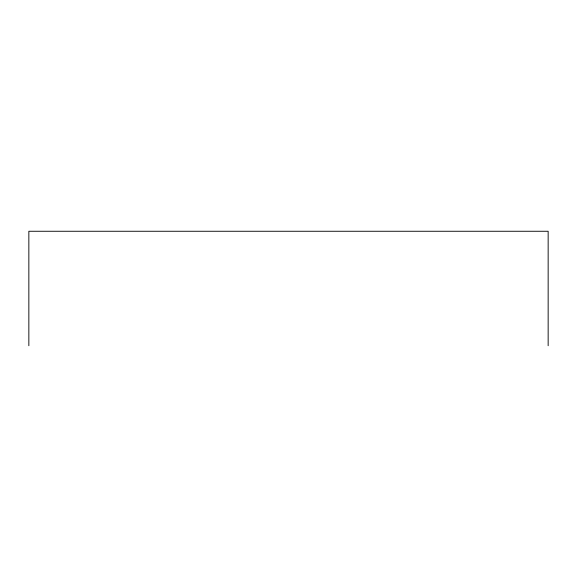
<?xml version="1.0" encoding="UTF-8"?>
<svg xmlns="http://www.w3.org/2000/svg" width="577" height="577" viewBox="0 0 577 577"><rect width="100%" height="100%" fill="white"/><g stroke="black" fill="none" stroke-linecap="round" stroke-linejoin="round"><path stroke-width="0.87" d="M548.15 345.738L548.15 231.262L28.85 231.262L28.85 345.738"/></g></svg>
